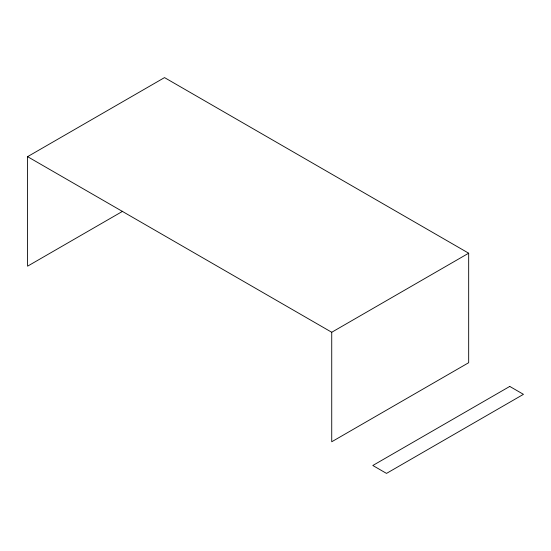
<?xml version="1.0" encoding="UTF-8"?>
<svg xmlns="http://www.w3.org/2000/svg" width="551" height="551" viewBox="0 0 551 551"><rect width="100%" height="100%" fill="white"/><g stroke="black" fill="none" stroke-linecap="round" stroke-linejoin="round"><path stroke-width="0.83" d="M27.578 156.663L331.73 332.267L331.73 441.771L468.674 362.71L468.674 253.205L164.522 77.601L27.578 156.663L27.578 266.174L122.715 211.247M331.73 332.267L468.674 253.205M509.758 386.43L372.813 465.492L386.506 473.399L523.45 394.337L509.758 386.43"/></g></svg>
